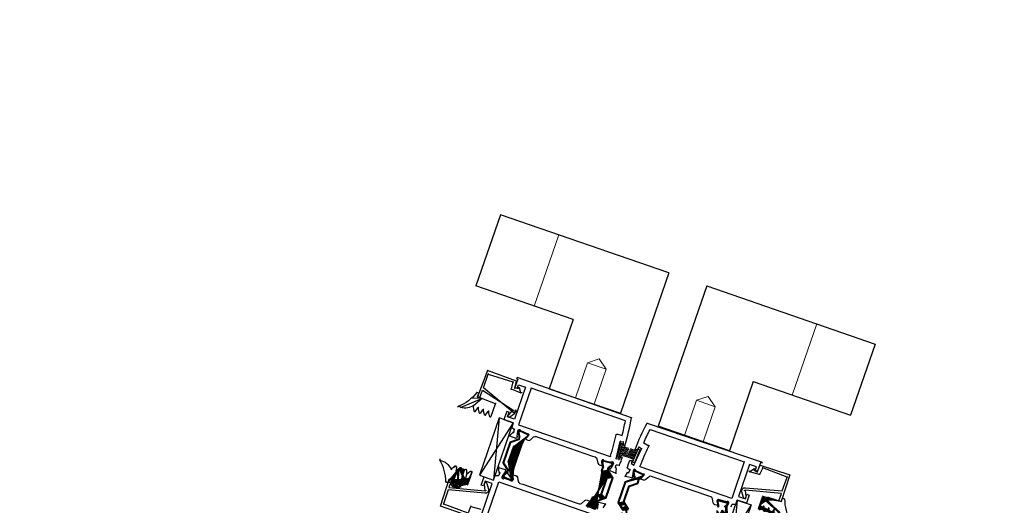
# Model space of a CAD drawing. Header units: inches. Extents: x 0 to 1813292486, y 0 to 3473589894.
# Drawn here: x 600520899.7 to 600521292.8, y 3473206670.1 to 3473206866.8 of the extents above; entities that cross this region are included whole.
import ezdxf

# ---------------------------------------------------------------- set-up
doc = ezdxf.new("R2010")
doc.units = ezdxf.units.IN
doc.header["$LTSCALE"] = 1000
doc.header["$MEASUREMENT"] = 0
doc.linetypes.add('AX-MALL-WALL-P02-QT$0$HIDDEN', pattern=[0.375, 0.25, -0.125])
for name, color, linetype in [('A-Anno-Note', 241, 'Continuous'), ('AX-MALL-P02-200$0$A-Anno-Note', 241, 'Continuous'), ('AX-MALL-WALL-P02$0$A-Anno-Note', 241, 'Continuous'), ('AX-MALL-WALL-P02-QT$0$A-Anno-Note', 241, 'Continuous'), ('AX-MALL-WALL-P02-QT$0$A-Detl-Patt', 8, 'Continuous'), ('AX-MALL-WALL-P02-QT$0$A-Detl-Thin', 131, 'Continuous'), ('AX-MALL-WALL-P02-QT$0$A-Wind', 4, 'Continuous'), ('AX-MALL-WALL-P02-QT$0$STSF', 2, 'Continuous'), ('AX-MALL-WALL-P02-QT$0$XX', 6, 'AX-MALL-WALL-P02-QT$0$HIDDEN')]:
    doc.layers.add(name, color=color, linetype=linetype)
for name, color, linetype, lineweight in [('AX-MALL-WALL-P02-QT$0$01粗实线', 3, 'Continuous', 30), ('AX-MALL-WALL-P02-QT$0$02细实线', 7, 'Continuous', 13), ('AX-MALL-WALL-P02-QT$0$AM_SUPPR', 6, 'Continuous', 30)]:
    doc.layers.add(name, color=color, linetype=linetype, lineweight=lineweight)

# ---------------------------------------------------------------- blocks, each defined once
blk = doc.blocks.new('AX-MALL-WALL-P02-QT$0$tj')
at = {"layer": 'AX-MALL-WALL-P02-QT$0$A-Detl-Patt'}
h = blk.add_hatch(dxfattribs=at)
h.set_pattern_fill('STEEL', color=256, scale=100.0000000000001, angle=50.43183869082386)
h.set_pattern_definition([(75.00000000004839, (-14278.19445574284, 156289.8254051208), (-153.3407249234246, 41.08752340989569), []), (75.00000000004839, (-14317.88195610046, 156358.5661673546), (-153.3407249234246, 41.08752340989569), [])])
edge = h.paths.add_edge_path()
edge.add_line((88101.273016572, 47666.64152574539), (87883.93542659283, 47459.84604215622))
edge.add_line((87883.93542659283, 47459.84604215622), (91571.54751467705, 43584.64122533798))
edge.add_arc((262949.389629302, 558937.705083496), 543101.4133620498, 251.6057364187558, 260.0288666978238)
edge.add_arc((172180.8466627672, -2862.146247219684), 27099.9982179492, 64.7128659603706, 96.9316049602786, ccw=False)
edge.add_arc((262948.9730309481, 558936.3205539446), 543099.9677998082, 261.6155114784545, 271.7251478115656)
edge.add_line((279298.9759148359, 16082.51663446426), (279298.9759315252, 16382.65274763107))
edge.add_arc((262948.9742454757, 558936.3204835369), 542799.9676941936, 261.62020364125146, 271.7261014454634, ccw=False)
edge.add_arc((172180.8456921196, -2862.14609140989), 27400.00151046549, 64.80631838577902, 96.83815911678944)
edge.add_arc((262949.394896181, 558937.7037490648), 542801.4137571028, 251.6136389015772, 260.02417327084333, ccw=False)
edge.add_line((91737.26096642017, 43845.69257831573), (88101.273016572, 47666.64152574539))
blk = doc.blocks.new('AX-MALL-WALL-P02-QT$0$A$C2EA612DB')
at = {"layer": 'AX-MALL-WALL-P02-QT$0$01粗实线'}
for p, q in [((-3.151595592498779e-06, 75.00000158324838), (-3.151595592498779e-06, 37.00000158324838)), ((89.99999684840441, 75.00000158324838), (-3.151595592498779e-06, 75.00000158324838)), ((89.99999684840441, 75.00000158324838), (89.99999684840441, 1.583248376846313e-06)), ((51.99999684467912, 37.00000158324838), (-3.151595592498779e-06, 37.00000158324838)), ((51.99999684467912, 37.00000158324838), (51.99999684467912, 1.583248376846313e-06)), ((51.99999684467912, 1.583248376846313e-06), (89.99999684840441, 1.583248376846313e-06)), ((65.99999684467912, 1.583248376846313e-06), (75.99999684467912, 1.583248376846313e-06))]:
    blk.add_line(p, q, dxfattribs=at)
at = {"layer": 'AX-MALL-WALL-P02-QT$0$02细实线', "color": 2, "linetype": 'AX-MALL-WALL-P02-QT$0$HIDDEN'}
for p, q in [((31.24999684840441, 75.00000158324838), (31.24999684840441, 37.00000158324838)), ((65.99999684467912, 18.72821836359799), (70.99999684467912, 22.42916397377849)), ((75.99999684467912, 18.72821836359799), (70.99999684467912, 22.42916397377849)), ((65.99999684467912, 18.72821836359799), (65.99999684467912, 1.583248376846313e-06)), ((65.99999684467912, 18.72821836359799), (75.99999684467912, 18.72821836359799)), ((75.99999684467912, 18.72821836359799), (75.99999684467912, 1.583248376846313e-06))]:
    blk.add_line(p, q, dxfattribs=at)
blk = doc.blocks.new('AX-MALL-WALL-P02-QT$0$A$C195A1D1F')
at = {"layer": 'AX-MALL-WALL-P02-QT$0$XX'}
for p, q in [((0.7887331005185843, 1.745257748290896), (3.712747745215893, 1.745257745496929)), ((0.7887331023812294, 1.245257745496929), (3.712747743353248, 1.245257746428251)), ((0.7887331005185843, 0.7452577473595738), (3.712747743353248, 0.7452577464282513)), ((0.7887331005185843, 0.2452577464282513), (3.712747745215893, 0.2452577464282513)), ((0.7887331023812294, -0.2547422535717487), (3.712747745215893, -0.2547422517091036)), ((0.7887331005185843, -0.7547422517091036), (3.712747745215893, -0.7547422545030713)), ((0.7887331005185843, -1.254742253571749), (3.712747745215893, -1.254742252640426)), ((0.7887331005185843, -1.754742251709104), (3.712747745215893, -1.754742252640426))]:
    blk.add_line(p, q, dxfattribs=at)
blk.add_lwpolyline([(0, 2.854787708260119), (0.7887331005185843, 2.854787709191442), (0.7887331005185843, -2.854787709191442), (0, -2.854787709191442)], close=True, dxfattribs=at)
blk = doc.blocks.new('AX-MALL-WALL-P02-QT$0$A$C0FEF3F33')
at = {"linetype": 'Continuous'}
h = blk.add_hatch(dxfattribs=at)
h.set_pattern_fill('ANSI37', color=1)
h.set_pattern_definition([(45, (6160.829859441146, -12458.0719500985), (-1.122532015133644, 1.122532015133644), []), (135, (6160.829859441146, -12458.0719500985), (-1.122532015133644, -1.122532015133644), [])])
edge = h.paths.add_edge_path()
edge.add_arc((0.9139503181124102, 1.200005680356738), 0.3000000007109677, 21.070992619190974, 89.99999850863531, ccw=False)
edge.add_arc((15.33960933230316, 5.371155182767622), 14.71773385537433, 196.0264673045054, 230.785659161542)
edge.add_arc((5.89999988097447, -6.299994453555462), 0.3000000008783908, -96.66932968483718, 63.31704610636558, ccw=False)
edge.add_arc((6.910409857597699, 2.341132304858248), 8.999999999489495, 225.5694595352202, 263.3306703359658, ccw=False)
edge.add_arc((0.3999999349174254, -4.299994303958391), 0.3000000002775039, 45.56945937970583, 164.0347122739734)
edge.add_line((0.1115713808685541, -4.217477824538946), (-0.3154286947101355, -5.710016245022416))
edge.add_arc((-0.7000000997008868, -5.599994273990657), 0.3999999995578421, 195.9652844791423, 344.0347124682678, ccw=False)
edge.add_line((-1.08457151055336, -5.710016224533319), (-1.511571506038308, -4.217477779835463))
edge.add_arc((-1.800000064343883, -4.299994243042388), 0.2999999999106873, 15.96528452548326, 164.0347125144297)
edge.add_line((-2.088428618386388, -4.217477764934301), (-2.515428693965077, -5.710016185417771))
edge.add_arc((-2.900000099620709, -5.599994213188248), 0.4000000005265283, 195.9652843403883, 344.03471232951375, ccw=False)
edge.add_line((-3.284571511670947, -5.71001616306603), (-3.71157150529325, -4.217477720230818))
edge.add_arc((-4.000000063598825, -4.299994183437743), 0.299999999910687, 15.96528452548327, 164.0347125144297)
edge.add_line((-4.28842861764133, -4.217477705329657), (-4.715428695082664, -5.710016123950481))
edge.add_arc((-5.100000100073416, -5.599994152918723), 0.3999999995578421, 195.9652844791423, 344.0347124682678, ccw=False)
edge.add_line((-5.484571510925889, -5.710016103461385), (-5.911571506410837, -4.217477660626173))
edge.add_arc((-6.200000064982854, -4.299994122901776), 0.2999999999106872, 15.96528434047782, 164.0347123294242)
edge.add_line((-6.488428618758917, -4.217477643862367), (-6.915428694337606, -5.710016064345837))
edge.add_arc((-7.300000099758267, -5.599994092920181), 0.4000000000795124, 179.9999984363481, 344.03471243096044, ccw=False)
edge.add_line((-7.70000009983778, -5.599994082003832), (-7.700000008568168, -0.2999997902661562))
edge.add_arc((-7.400000008754432, -0.2999997986480594), 0.2999999998137356, 89.99999839917439, 179.9999983991744, ccw=False)
edge.add_line((-7.400000000372529, 2.011656761169434e-07), (0, 0))
edge.add_line((0, 0), (4.097819328308105e-08, 1.500005705282092))
edge.add_line((4.097819328308105e-08, 1.500005705282092), (0.9139503259211779, 1.500005681067705))
at = {"color": 1, "linetype": 'Continuous'}
blk.add_lwpolyline([(0.9139503259211779, 1.500005681067705, -0.3101686492580818), (1.193891020491719, 1.30786301009357, 0.1528392794727408), (6.034715838730335, -6.031942944973707, -0.8389983335969544), (5.865158157423139, -6.597964342683554, -0.1662717036753362), (0.6100131589919329, -4.085764413699508, 0.5684557283123705), (0.1115713808685541, -4.217477824538946), (-0.3154286947101355, -5.710016245022416, -0.754029116043224), (-1.08457151055336, -5.710016224533319), (-1.511571506038308, -4.217477779835463, 0.7540291160419995), (-2.088428618386388, -4.217477764934301), (-2.515428693965077, -5.710016185417771, -0.754029116043224), (-3.284571511670947, -5.71001616306603), (-3.71157150529325, -4.217477720230818, 0.7540291160419994), (-4.28842861764133, -4.217477705329657), (-4.715428695082664, -5.710016123950481, -0.754029116043224), (-5.484571510925889, -5.710016103461385), (-5.911571506410837, -4.217477660626173, 0.7540291160419995), (-6.488428618758917, -4.217477643862367), (-6.915428694337606, -5.710016064345837, -0.8695526997197187), (-7.70000009983778, -5.599994082003832), (-7.700000008568168, -0.2999997902661562, -0.414213562373095), (-7.400000000372529, 2.011656761169434e-07), (0, 0), (4.097819328308105e-08, 1.500005705282092)], format="xyb", close=True, dxfattribs=at)
blk = doc.blocks.new('AX-MALL-WALL-P02-QT$0$A$C47735951')
at = {"linetype": 'Continuous'}
h = blk.add_hatch(dxfattribs=at)
h.set_pattern_fill('ANSI37', color=1)
h.set_pattern_definition([(45, (-14348253.07751926, -8942151.180622112), (-1.122532015133644, 1.122532015133644), []), (135, (-14348253.07751926, -8942151.180622112), (-1.122532015133644, -1.122532015133644), [])])
edge = h.paths.add_edge_path()
edge.add_arc((0.3999999358487117, 4.299994303403792), 0.2999999992295235, 195.9652876731173, 314.43054056743165, ccw=False)
edge.add_line((0.1115713827311993, 4.217477824538946), (-0.3154286947101355, 5.710016245022416))
edge.add_arc((-0.7000000997008868, 5.599994273990657), 0.3999999995578421, 15.96528753173217, 164.0347155208577)
edge.add_line((-1.08457151055336, 5.710016224533319), (-1.511571506038308, 4.217477779835463))
edge.add_arc((-1.800000065275206, 4.299994243308829), 0.3000000008793732, 195.9652874855702, 344.03471547451693, ccw=False)
edge.add_line((-2.088428620249033, 4.217477764934301), (-2.515428693965077, 5.710016185417771))
edge.add_arc((-2.900000098955829, 5.599994214386013), 0.3999999995578421, 15.96528753173217, 164.0347155208577)
edge.add_line((-3.284571509808302, 5.710016164928675), (-3.71157150529325, 4.217477720230818))
edge.add_arc((-4.000000064530147, 4.299994183704184), 0.300000000879373, 195.9652874855702, 344.03471547451693, ccw=False)
edge.add_line((-4.288428619503975, 4.217477705329657), (-4.715428693220019, 5.710016123950481))
edge.add_arc((-5.100000100073416, 5.599994152385839), 0.4000000014952146, 15.96528753173219, 164.0347155208576)
edge.add_line((-5.484571512788534, 5.710016103461385), (-5.911571508273482, 4.217477660626173))
edge.add_arc((-6.200000065647735, 4.299994123566656), 0.2999999989420007, 195.9652874855703, 344.03471547451676, ccw=False)
edge.add_line((-6.488428618758917, 4.217477645725012), (-6.915428696200252, 5.710016064345837))
edge.add_arc((-7.30000010068959, 5.599994093050783), 0.3999999991481898, 15.96528758774677, 180.0000015823591)
edge.add_line((-7.70000009983778, 5.599994082003832), (-7.700000010430813, 0.2999997902661562))
edge.add_arc((-7.400000009685641, 0.2999997977168505), 0.3000000007451719, 180.0000014229778, 270.0000014229344)
edge.add_line((-7.400000002235174, -2.030283212661743e-07), (-4.900000000372529, -1.359730958938599e-07))
edge.add_arc((-4.89999999478448, -0.2000001352279241), 0.1999999992548283, 1.6007929843908641e-06, 90.00000160085818, ccw=False)
edge.add_line((-4.699999995529652, -0.2000001296401024), (-4.69999997317791, -1.100000128149986))
edge.add_arc((-4.899999972432511, -1.100000135600908), 0.199999999254601, -89.9999978656636, 2.1345318259591295e-06, ccw=False)
edge.add_line((-4.899999964982271, -1.300000134855509), (-5.249999964609742, -1.300000144168735))
edge.add_arc((-5.249999959187252, -1.500000144404643), 0.2000000002359087, 90.00000155342897, 226.2162062409011)
edge.add_line((-5.388387758284807, -1.644391339272261), (-4.599999934434891, -2.400000127032399))
edge.add_line((-4.599999934434891, -2.400000127032399), (-2.199999935925007, -2.400000059977174))
edge.add_line((-2.199999935925007, -2.400000059977174), (-1.411612153053284, -1.644391229376197))
edge.add_arc((-1.549999960524132, -1.500000043281762), 0.1999999996958656, 313.7837972299787, 450.0000019174931)
edge.add_line((-1.549999967217445, -1.300000043585896), (-1.899999966844916, -1.300000051036477))
edge.add_arc((-1.899999972433193, -1.100000051781876), 0.199999999254601, 180.0000016007279, 270.00000160092327, ccw=False)
edge.add_line((-2.099999971687794, -1.100000057369471), (-2.099999994039536, -0.2000000588595867))
edge.add_arc((-1.899999994784707, -0.2000000514088924), 0.1999999992548284, 90.00000213440148, 180.0000021344667, ccw=False)
edge.add_line((-1.900000002235174, -5.21540641784668e-08), (0, 0))
edge.add_line((0, 0), (4.097819328308105e-08, -1.500005707144737))
edge.add_line((4.097819328308105e-08, -1.500005707144737), (0.9139503240585327, -1.50000568293035))
edge.add_arc((0.9139503153184426, -1.200005683576266), 0.2999999993540846, 270.0000016692343, 338.9290075586784)
edge.add_arc((15.3396093388865, -5.371155188002857), 14.71773386621341, 129.2143408464634, 163.973532693955, ccw=False)
edge.add_arc((5.899999879276145, 6.299994454486781), 0.2999999999724585, 296.6829539454667, 456.6693297366652)
edge.add_arc((6.910409855735059, -2.341132304858259), 8.999999999489505, 96.66932966403428, 134.4305404647797)
edge = h.paths.add_edge_path(flags=16)
edge.add_arc((-3.399999972432852, -1.099999387748539), 0.5000000000000002, -179.9999983991744, 1.6008256125132903e-06, ccw=False)
edge.add_line((-3.899999972432852, -1.099999401718378), (-3.899999998509884, -0.1000001076608896))
edge.add_line((-3.899999998509884, -0.1000001076608896), (-2.899999998509884, -0.1000000797212124))
edge.add_line((-2.899999998509884, -0.1000000797212124), (-2.899999972432852, -1.099999373778701))
at = {"color": 1}
blk.add_lwpolyline([(0.6100131589919329, 4.085764413699508, -0.5684557283126397), (0.1115713827311993, 4.217477824538946), (-0.3154286947101355, 5.710016245022416, 0.7540291160432241), (-1.08457151055336, 5.710016224533319), (-1.511571506038308, 4.217477779835463, -0.7540291160419997), (-2.088428620249033, 4.217477764934301), (-2.515428693965077, 5.710016185417771, 0.7540291160432241), (-3.284571509808302, 5.710016164928675), (-3.71157150529325, 4.217477720230818, -0.7540291160419997), (-4.288428619503975, 4.217477705329657), (-4.715428693220019, 5.710016123950481, 0.7540291160432241), (-5.484571512788534, 5.710016103461385), (-5.911571508273482, 4.217477660626173, -0.7540291160419994), (-6.488428618758917, 4.217477645725012), (-6.915428696200252, 5.710016064345837, 0.8695526997197187), (-7.70000009983778, 5.599994082003832), (-7.700000010430813, 0.2999997902661562, 0.414213562372873), (-7.400000002235174, -2.030283212661743e-07), (-4.900000000372529, -1.359730958938599e-07, -0.4142135623734281), (-4.699999995529652, -0.2000001296401024), (-4.69999997317791, -1.100000128149986, -0.414213562374094), (-4.899999964982271, -1.300000134855509), (-5.249999964609742, -1.300000144168735, 0.6758819597730216), (-5.388387758284807, -1.644391339272261), (-4.599999934434891, -2.400000127032399), (-2.199999935925007, -2.400000059977174), (-1.411612153053284, -1.644391229376197, 0.6758819597732897), (-1.549999967217445, -1.300000043585896), (-1.899999966844916, -1.300000051036477, -0.4142135623740941), (-2.099999971687794, -1.100000057369471), (-2.099999994039536, -0.2000000588595867, -0.4142135623734282), (-1.900000002235174, -5.21540641784668e-08), (0, 0), (4.097819328308105e-08, -1.500005707144737), (0.9139503240585327, -1.50000568293035, 0.310168649258082), (1.193891016766429, -1.307863011956215, -0.1528392794301195), (6.03471583686769, 6.031942946836352, 0.8389983335969222), (5.865158155560493, 6.597964342683554, 0.1662717036753359), (0.6100131571292877, 4.085764413699508)], format="xyb", dxfattribs=at)
blk.add_lwpolyline([(-2.899999972432852, -1.099999373778701, -1), (-3.899999972432852, -1.099999401718378), (-3.899999998509884, -0.1000001076608896), (-2.899999998509884, -0.1000000797212124)], format="xyb", close=True, dxfattribs=at)
blk = doc.blocks.new('AX-MALL-WALL-P02-QT$0$A$C35FC129B')
h = blk.add_hatch()
h.set_pattern_fill('NET', color=6, scale=0.5, angle=404.9999999999999)
h.set_pattern_definition([(135, (14354323.33840448, -8936049.772376198), (1.122532015133644, 1.122532015133644), []), (45.00000000000009, (14354323.33840448, -8936049.772376198), (1.122532015133644, -1.122532015133644), [])])
edge = h.paths.add_edge_path()
edge.add_arc((-41.09699159269136, -7.700000000771949), 0.2000000010923384, 168.7991149381004, 251.20088472625008, ccw=False)
edge.add_line((-41.29318202473223, -7.66115009970963), (-41.31301699765027, -7.626794919370695))
edge.add_arc((-40.44699159478818, -7.126794918332913), 0.9999999997201099, 180.0000000595126, 210.0000000779178, ccw=False)
edge.add_line((-41.44699159450829, -7.126794919371605), (-41.44699159450829, -5.65461116284132))
edge.add_line((-41.44699159450829, -5.65461116284132), (-44.3452768791467, -3.377816243097186))
edge.add_line((-44.3452768791467, -3.377816243097186), (-44.3452768791467, 3.377816244959831))
edge.add_line((-44.3452768791467, 3.377816244959831), (-41.44699159264565, 5.654611164702146))
edge.add_line((-41.44699159264565, 5.654611164702146), (-41.44699159264565, 7.126794919370695))
edge.add_arc((-40.44699159211899, 7.126794921342086), 1.000000000526654, 150.0000001479079, 180.0000001129523, ccw=False)
edge.add_line((-41.31301699765027, 7.626794919369786), (-41.29318202473223, 7.661150101572275))
edge.add_arc((-41.09699159294862, 7.70000000123761), 0.2000000005686177, 108.7991152469711, 191.2008846836323, ccw=False)
edge.add_line((-41.16144180856645, 7.889330849052385), (-40.34699159301817, 9.300000000745058))
edge.add_line((-40.34699159301817, 9.300000000745058), (-40.34699159301817, 9.600000001490116))
edge.add_arc((-40.74699159245938, 9.600000000558794), 0.3999999994412065, 1.334021324131722e-07, 90.00000013340214)
edge.add_line((-40.7469915933907, 10), (-44.14699159376323, 10.00000000186265))
edge.add_arc((-44.14699159283191, 9.600000002421439), 0.3999999994412065, 90.00000013340214, 180.0000001334021)
edge.add_line((-44.54699159227312, 9.600000001490116), (-44.54699159227312, 9.300000000745058))
edge.add_line((-44.54699159227312, 9.300000000745058), (-43.67607671767473, 7.791531188412591))
edge.add_line((-43.67607671767473, 7.791531188412591), (-43.63732793182135, 7.791330045089126))
edge.add_arc((-43.6383661142626, 7.591332739058706), 0.2000000006055164, -30.297418900509626, 89.70258130396343, ccw=False)
edge.add_line((-43.46568245813251, 7.490434993059353), (-43.49653070233762, 7.437639089301229))
edge.add_arc((-44.44699159103858, 7.126794922819603), 0.9999999983929371, -9.088608976526302e-08, 18.11011126818869, ccw=False)
edge.add_line((-43.44699159264565, 7.126794921233341), (-43.44699159264565, 6.62679492123425))
edge.add_line((-43.44699159264565, 6.62679492123425), (-46.3452768791467, 4.350000001491026))
edge.add_line((-46.3452768791467, 4.350000001491026), (-46.3452768791467, -4.34999999962929))
edge.add_line((-46.3452768791467, -4.34999999962929), (-43.44699159450829, -6.626794919372514))
edge.add_line((-43.44699159450829, -6.626794919372514), (-43.44699159450829, -7.126794919371605))
edge.add_arc((-44.44699159471488, -7.126794920667916), 1.00000000020659, -18.110111251627814, 7.427320269925985e-08, ccw=False)
edge.add_line((-43.49653070420027, -7.437639087438583), (-43.46568245813251, -7.490434993059353))
edge.add_arc((-43.63836611452381, -7.591332737665222), 0.2000000001280492, -89.70258176203703, 30.29741851807819, ccw=False)
edge.add_line((-43.63732793368399, -7.79133004322648), (-43.67607671953738, -7.791531186550856))
edge.add_line((-43.67607671953738, -7.791531186550856), (-44.54699159413576, -9.300000000745058))
edge.add_line((-44.54699159413576, -9.300000000745058), (-44.54699159413576, -9.599999999627471))
edge.add_arc((-44.14699159376278, -9.599999999627926), 0.4000000003729838, 179.9999999999349, 269.9999999999349)
edge.add_line((-44.14699159376323, -10.00000000000091), (-40.7469915933907, -10.00000000000091))
edge.add_arc((-40.74699159432248, -9.600000000559248), 0.3999999994416612, 270.0000001334673, 360.0000001334673)
edge.add_line((-40.34699159488082, -9.599999999627471), (-40.34699159488082, -9.300000000745058))
edge.add_line((-40.34699159488082, -9.300000000745058), (-41.16144180856645, -7.889330847190649))
h = blk.add_hatch()
h.set_pattern_fill('NET', color=6, scale=0.5, angle=404.9999999999999)
h.set_pattern_definition([(45.00000000000001, (-14354372.33301864, -8936049.772376198), (-1.122532015133644, 1.122532015133644), []), (134.9999999999999, (-14354372.33301864, -8936049.772376198), (-1.122532015133644, -1.122532015133644), [])])
edge = h.paths.add_edge_path()
edge.add_arc((-7.897622561409055, -7.700000000772858), 0.2000000010923375, 288.7991152737492, 371.2008850618997)
edge.add_line((-7.701432129368186, -7.66115009971054), (-7.681597156450152, -7.626794919371605))
edge.add_arc((-8.547622559312236, -7.126794918333823), 0.9999999997201083, 329.9999999220822, 359.9999999404873)
edge.add_line((-7.547622559592128, -7.126794919372514), (-7.547622559592128, -5.65461116284223))
edge.add_line((-7.547622559592128, -5.65461116284223), (-4.649337274953723, -3.377816243098096))
edge.add_line((-4.649337274953723, -3.377816243098096), (-4.649337274953723, 3.377816244958922))
edge.add_line((-4.649337274953723, 3.377816244958922), (-7.547622561454773, 5.654611164701237))
edge.add_line((-7.547622561454773, 5.654611164701237), (-7.547622561454773, 7.126794919369786))
edge.add_arc((-8.547622561981429, 7.126794921341176), 1.000000000526656, 359.9999998870476, 389.999999852092)
edge.add_line((-7.681597156450152, 7.626794919368876), (-7.701432129368186, 7.661150101571366))
edge.add_arc((-7.897622561151796, 7.700000001236701), 0.2000000005686151, 348.7991153163675, 431.2008847530296)
edge.add_line((-7.833172345533967, 7.889330849051476), (-8.647622561082244, 9.300000000744149))
edge.add_line((-8.647622561082244, 9.300000000744149), (-8.647622561082244, 9.600000001489207))
edge.add_arc((-8.247622561641037, 9.600000000557884), 0.3999999994412065, 89.99999986659788, 179.9999998665979, ccw=False)
edge.add_line((-8.247622560709715, 9.99999999999909), (-4.847622560337186, 10.00000000186174))
edge.add_arc((-4.847622561268508, 9.60000000242053), 0.3999999994412065, -1.3340212490220438e-07, 89.99999986659788, ccw=False)
edge.add_line((-4.447622561827302, 9.600000001489207), (-4.447622561827302, 9.300000000744149))
edge.add_line((-4.447622561827302, 9.300000000744149), (-5.318537436425686, 7.791531188413501))
edge.add_line((-5.318537436425686, 7.791531188413501), (-5.357286222279072, 7.791330045088216))
edge.add_arc((-5.356248039837819, 7.591332739057797), 0.2000000006055164, 90.29741869603758, 210.2974189005091)
edge.add_line((-5.528931695967913, 7.490434993058443), (-5.498083451762795, 7.437639089300319))
edge.add_arc((-4.547622563061835, 7.126794922818694), 0.999999998392938, 161.8898887318114, 180.0000000908861)
edge.add_line((-5.547622561454773, 7.126794921232431), (-5.547622561454773, 6.626794921233341))
edge.add_line((-5.547622561454773, 6.626794921233341), (-2.649337274953723, 4.350000001490116))
edge.add_line((-2.649337274953723, 4.350000001490116), (-2.649337274953723, -4.34999999962838))
edge.add_line((-2.649337274953723, -4.34999999962838), (-5.547622559592128, -6.626794919373424))
edge.add_line((-5.547622559592128, -6.626794919373424), (-5.547622559592128, -7.126794919372514))
edge.add_arc((-4.547622559385535, -7.126794920668826), 1.000000000206593, 179.9999999257268, 198.1101112516278)
edge.add_line((-5.49808344990015, -7.437639087439493), (-5.528931695967913, -7.490434993060262))
edge.add_arc((-5.356248039577139, -7.591332737665222), 0.2000000001271363, 149.7025814820707, 269.7025817621863)
edge.add_line((-5.357286220416427, -7.791330043225571), (-5.318537434563041, -7.791531186551765))
edge.add_line((-5.318537434563041, -7.791531186551765), (-4.447622559964657, -9.300000000745968))
edge.add_line((-4.447622559964657, -9.300000000745968), (-4.447622559964657, -9.59999999962838))
edge.add_arc((-4.847622560337641, -9.599999999628835), 0.4000000003729838, -89.99999999993491, 6.508571459562518e-11, ccw=False)
edge.add_line((-4.847622560337186, -10.00000000000182), (-8.247622560709715, -10.00000000000182))
edge.add_arc((-8.247622559777938, -9.600000000560158), 0.3999999994416612, 179.9999998665327, 269.99999986653273, ccw=False)
edge.add_line((-8.647622559219599, -9.59999999962838), (-8.647622559219599, -9.300000000745968))
edge.add_line((-8.647622559219599, -9.300000000745968), (-7.833172345533967, -7.88933084718974))
h = blk.add_hatch()
h.set_pattern_fill('NET', color=6, scale=0.5, angle=404.9999999999999)
h.set_pattern_definition([(135, (14354372.51978533, -8936049.772376198), (1.122532015133644, 1.122532015133644), []), (45.00000000000009, (14354372.51978533, -8936049.772376198), (1.122532015133644, -1.122532015133644), [])])
edge = h.paths.add_edge_path()
edge.add_arc((8.084389252913926, -7.700000000771949), 0.200000001091142, 168.7991149382981, 251.20088472644852, ccw=False)
edge.add_line((7.888198820874095, -7.66115009971054), (7.868363847956061, -7.626794919371605))
edge.add_arc((8.734389250818145, -7.126794918333823), 0.9999999997201083, 180.0000000595126, 210.0000000779179, ccw=False)
edge.add_line((7.734389251098037, -7.126794919372514), (7.734389251098037, -5.65461116284223))
edge.add_line((7.734389251098037, -5.65461116284223), (4.836103966459632, -3.377816243098096))
edge.add_line((4.836103966459632, -3.377816243098096), (4.836103966459632, 3.377816244958922))
edge.add_line((4.836103966459632, 3.377816244958922), (7.734389252960682, 5.654611164701237))
edge.add_line((7.734389252960682, 5.654611164701237), (7.734389252960682, 7.126794919369786))
edge.add_arc((8.734389253487338, 7.126794921341176), 1.000000000526656, 150.0000001479079, 180.0000001129523, ccw=False)
edge.add_line((7.868363847956061, 7.626794919368876), (7.888198820874095, 7.661150101571366))
edge.add_arc((8.084389252657704, 7.700000001236701), 0.2000000005686143, 108.79911524697019, 191.2008846836325, ccw=False)
edge.add_line((8.019939037039876, 7.889330849051476), (8.834389252588153, 9.300000000744149))
edge.add_line((8.834389252588153, 9.300000000744149), (8.834389252588153, 9.600000001489207))
edge.add_arc((8.434389253146946, 9.600000000557884), 0.3999999994412065, 1.334021324131722e-07, 90.00000013340214)
edge.add_line((8.434389252215624, 9.99999999999909), (5.034389251843095, 10.00000000186174))
edge.add_arc((5.034389252774417, 9.60000000242053), 0.3999999994412065, 90.00000013340214, 180.0000001334021)
edge.add_line((4.634389253333211, 9.600000001489207), (4.634389253333211, 9.300000000744149))
edge.add_line((4.634389253333211, 9.300000000744149), (5.505304127931595, 7.791531188413501))
edge.add_line((5.505304127931595, 7.791531188413501), (5.544052913784981, 7.791330045088216))
edge.add_arc((5.543014731343728, 7.591332739057797), 0.2000000006055164, -30.297418900509115, 89.7025813039624, ccw=False)
edge.add_line((5.715698387473822, 7.490434993058443), (5.684850143268704, 7.437639089300319))
edge.add_arc((4.734389254567744, 7.126794922818694), 0.999999998392938, -9.088608976526302e-08, 18.11011126818869, ccw=False)
edge.add_line((5.734389252960682, 7.126794921232431), (5.734389252960682, 6.626794921233341))
edge.add_line((5.734389252960682, 6.626794921233341), (2.836103966459632, 4.350000001490116))
edge.add_line((2.836103966459632, 4.350000001490116), (2.836103966459632, -4.34999999962838))
edge.add_line((2.836103966459632, -4.34999999962838), (5.734389251098037, -6.626794919373424))
edge.add_line((5.734389251098037, -6.626794919373424), (5.734389251098037, -7.126794919372514))
edge.add_arc((4.734389250891444, -7.126794920668826), 1.000000000206593, -18.110111251627814, 7.427320269925985e-08, ccw=False)
edge.add_line((5.684850141406059, -7.437639087439493), (5.715698387473822, -7.490434993058443))
edge.add_arc((5.543014731082522, -7.591332737664312), 0.2000000001280492, -89.70258176203703, 30.29741851807819, ccw=False)
edge.add_line((5.544052911922336, -7.791330043225571), (5.50530412606895, -7.791531186551765))
edge.add_line((5.50530412606895, -7.791531186551765), (4.634389251470566, -9.300000000745968))
edge.add_line((4.634389251470566, -9.300000000745968), (4.634389251470566, -9.59999999962838))
edge.add_arc((5.03438925184355, -9.599999999628835), 0.4000000003729838, 179.9999999999349, 269.9999999999349)
edge.add_line((5.034389251843095, -10.00000000000182), (8.434389252215624, -10.00000000000182))
edge.add_arc((8.434389251283847, -9.600000000560158), 0.3999999994416612, 270.0000001334673, 360.0000001334673)
edge.add_line((8.834389250725508, -9.59999999962838), (8.834389250725508, -9.300000000745968))
edge.add_line((8.834389250725508, -9.300000000745968), (8.019939037039876, -7.88933084718974))
h = blk.add_hatch()
h.set_pattern_fill('NET', color=6, scale=0.5, angle=404.9999999999999)
h.set_pattern_definition([(45.00000000000001, (-14354323.15163779, -8936049.772376198), (-1.122532015133644, 1.122532015133644), []), (134.9999999999999, (-14354323.15163779, -8936049.772376198), (-1.122532015133644, -1.122532015133644), [])])
edge = h.paths.add_edge_path()
edge.add_arc((41.28375828419831, -7.700000000771949), 0.2000000010911408, 288.7991152735506, 371.2008850617021)
edge.add_line((41.47994871623814, -7.66115009971054), (41.49978368915617, -7.626794919371605))
edge.add_arc((40.63375828629409, -7.126794918333823), 0.9999999997201099, 329.9999999220822, 359.9999999404873)
edge.add_line((41.6337582860142, -7.126794919372514), (41.6337582860142, -5.65461116284223))
edge.add_line((41.6337582860142, -5.65461116284223), (44.5320435706526, -3.377816243098096))
edge.add_line((44.5320435706526, -3.377816243098096), (44.5320435706526, 3.377816244958922))
edge.add_line((44.5320435706526, 3.377816244958922), (41.63375828415155, 5.654611164703056))
edge.add_line((41.63375828415155, 5.654611164703056), (41.63375828415155, 7.126794919369786))
edge.add_arc((40.6337582836215, 7.126794921342086), 1.000000000530051, 359.9999998869956, 389.9999998520399)
edge.add_line((41.49978368915617, 7.626794919370695), (41.47994871623814, 7.661150101571366))
edge.add_arc((41.28375828445453, 7.700000001236701), 0.2000000005686177, 348.7991153163677, 431.2008847530288)
edge.add_line((41.34820850007236, 7.889330849051476), (40.53375828452408, 9.300000000744149))
edge.add_line((40.53375828452408, 9.300000000744149), (40.53375828452408, 9.600000001489207))
edge.add_arc((40.93375828396529, 9.600000000557884), 0.3999999994412065, 89.99999986659788, 179.9999998665979, ccw=False)
edge.add_line((40.93375828489661, 9.99999999999909), (44.33375828526914, 10.00000000186174))
edge.add_arc((44.33375828433782, 9.60000000242053), 0.3999999994412065, -1.3340212490220438e-07, 89.99999986659788, ccw=False)
edge.add_line((44.73375828377903, 9.600000001489207), (44.73375828377903, 9.300000000744149))
edge.add_line((44.73375828377903, 9.300000000744149), (43.86284340918064, 7.791531188413501))
edge.add_line((43.86284340918064, 7.791531188413501), (43.82409462332726, 7.791330045088216))
edge.add_arc((43.8251328057685, 7.591332739057797), 0.2000000006055164, 90.29741869603656, 210.2974189005096)
edge.add_line((43.65244914963841, 7.490434993058443), (43.68329739384353, 7.437639089300319))
edge.add_arc((44.63375828254449, 7.126794922818694), 0.9999999983929371, 161.8898887318114, 180.0000000908861)
edge.add_line((43.63375828415155, 7.126794921232431), (43.63375828415155, 6.626794921233341))
edge.add_line((43.63375828415155, 6.626794921233341), (46.5320435706526, 4.350000001490116))
edge.add_line((46.5320435706526, 4.350000001490116), (46.5320435706526, -4.34999999962838))
edge.add_line((46.5320435706526, -4.34999999962838), (43.6337582860142, -6.626794919373424))
edge.add_line((43.6337582860142, -6.626794919373424), (43.6337582860142, -7.126794919372514))
edge.add_arc((44.63375828622079, -7.126794920668826), 1.00000000020659, 179.9999999257268, 198.1101112516278)
edge.add_line((43.68329739570618, -7.437639087439493), (43.65244914963841, -7.490434993058443))
edge.add_arc((43.82513280602971, -7.591332737664312), 0.2000000001280492, 149.7025814819218, 269.702581762037)
edge.add_line((43.8240946251899, -7.791330043225571), (43.86284341104329, -7.791531186551765))
edge.add_line((43.86284341104329, -7.791531186551765), (44.73375828564167, -9.300000000744149))
edge.add_line((44.73375828564167, -9.300000000744149), (44.73375828564167, -9.59999999962838))
edge.add_arc((44.3337582852696, -9.599999999627926), 0.4000000003720743, 269.99999999993486, 359.99999999993486, ccw=False)
edge.add_line((44.33375828526914, -10), (40.93375828489661, -10))
edge.add_arc((40.93375828582748, -9.600000000559248), 0.3999999994407517, 179.999999866663, 269.999999866663, ccw=False)
edge.add_line((40.53375828638673, -9.59999999962838), (40.53375828638673, -9.300000000744149))
edge.add_line((40.53375828638673, -9.300000000744149), (41.34820850007236, -7.88933084718974))
at = {"color": 6}
for p, q in [((-47.73990207910538, 12.25102222710848), (-53.76610177569091, -12.25102222524583)), ((-53.76610174588859, 12.25102223455906), (-47.7399021089077, -12.25102223269641)), ((47.92666877061129, 12.25102222710848), (53.95286846719682, -12.25102222524492)), ((53.9528684373945, 12.25102223455906), (47.92666880041361, -12.25102223269641))]:
    blk.add_line(p, q, dxfattribs=at)
for points in [[(-47.73990207910538, 12.25102222710848), (-53.76610174588859, 12.25102223455815), (-53.76610177569091, -12.25102222524583), (-47.7399021089077, -12.25102223269641)], [(47.92666877061129, 12.25102222710757), (53.9528684373945, 12.25102223455724), (53.95286846719682, -12.25102222524492), (47.92666880041361, -12.25102223269732)]]:
    blk.add_lwpolyline(points, close=True, dxfattribs=at)
at = {"layer": 'AX-MALL-WALL-P02-QT$0$AM_SUPPR', "color": 3}
for points in [[(-50.4663187880069, 25.95980977453291, -0.4142135623730948), (-50.76631878875196, 25.6598097756505), (-51.66631878726184, 25.6598097756505, -0.4142135623873022), (-51.9663187880069, 25.95980977453291), (-51.9663187880069, 28.55980977602121, 0.4142135623588879), (-52.26631878875196, 28.85980977490544), (-64.46610174700618, 28.85980977490544, 0.414213562358888), (-64.76610174588859, 28.55980977602121), (-64.76610174588859, 17.45678976364252), (-63.76610174588859, 17.45678976364252), (-63.76610174588859, 20.62644797563553), (-49.53384222090244, 17.09397359006107, -0.5188462933785968), (-49.32529829442501, 16.55676054209289), (-50.61566521041095, 14.61671401560307, 1.000000000020119), (-49.78302164189517, 14.0629047639668), (-48.49265472590923, 16.00295129045844, 0.5188462934003882), (-49.29294940270483, 18.0645253136754), (-63.76610174588859, 21.65678976476011), (-63.76610174588859, 27.55980977602212, -0.414213562358888), (-63.46610174700618, 27.85980977490453), (-53.26631878875196, 27.85980977490453, -0.4142135623588879), (-52.9663187880069, 27.55980977602212), (-52.9663187880069, 24.95980977453291, 0.414213562373095), (-52.66631878726184, 24.6598097756505), (-48.76631878875196, 24.6598097756505, 0.7010329328678728), (-48.5739919077605, 25.19004958681671), (-49.97107837721705, 26.38758418522593, 0.640769558488001), (-50.4663187880069, 26.1598097756505)], [(-1.706616654992104, 10.00000000186174, 0.4251064870731458), (-1.406822504475713, 10.31111156940369, 0.00426688294011098), (-1.539331583306193, 13.2162264175704, 0.3984511708381427), (-1.838892433792353, 13.50000000186174), (-2.261655708774924, 13.50000000186174, 0.4347009104045546), (-2.56093274988234, 13.17918528057544), (-2.501233072951436, 12.32081472128448, -0.4347009104195048), (-2.800510114058852, 12.00000000185992), (-3.702684229239821, 12.00000000185992, -0.3940187710868392), (-4.001961270347238, 12.27918528206555), (-4.481856316328049, 19.17918528057453, -0.4347009103997851), (-4.182579275220633, 19.50000000186174), (-3.280405158177018, 19.50000000186174, -0.394018771091676), (-2.981128117069602, 19.22081472165883), (-2.915637783706188, 18.27918528206555, 0.3940187710926322), (-2.616360742598772, 18.00000000186174), (-2.192083368077874, 18.00000000186174, 0.4390871517080214), (-1.893145455047488, 18.32522149570195, 0.0168854747334906), (-3.246932839974761, 29.75068444572298, 0.3653214527214259), (-3.54262032173574, 30.00000000186174), (-52.23990207910538, 30.00000000186265), (-52.23990207910538, 29.50000000186265), (-51.73990207910538, 29.50000000186265), (-51.73990207910538, 25.95102222636251), (-50.73990207910538, 25.95102222636251), (-50.73990207910538, 27.45102222636342), (-47.73990207910538, 27.45102222636342), (-47.73990207910538, 13.75102222710848), (-50.73990207910538, 13.75102222710848), (-50.73990207910538, 15.75102222710939), (-51.73990207910538, 15.75102222710939), (-51.73990207910538, 12.25102222710848), (-47.73990207910538, 12.25102222710848), (-47.73990207910538, 10.30000000074506, 0.4142135623713193), (-47.43990207836032, 10.00000000186265), (-46.73990207910538, 10.00000000186265, -0.4142135623776459), (-46.23990207910538, 9.500000001862645), (-46.23990207910538, 8.700000001116678, -0.4142135623730951), (-46.43990207836032, 8.500000001860826), (-46.65754970349371, 8.500000001860826, 0.3152987888787424), (-46.84548822790384, 8.368404030798956), (-47.42784060165286, 6.768404029307931, 0.5486187866265065), (-47.22247092984617, 6.500761061906815), (-44.70195429772139, 6.721277693286538, 0.1763269807085842), (-44.57796408981085, 6.779095277190208), (-44.1984807215631, 7.158578645437956, 0.5773502691896383), (-44.28813826851547, 7.493185166269541), (-44.44005746394396, 7.533891791477799, -0.2914734195858412), (-44.60340492427349, 7.71215426362869), (-44.93990207836032, 9.620524456724524), (-44.93990207836032, 10.00000000186265, -0.8646890412965383), (-43.96074465475976, 10.14285714365542, 0.331679266568135), (-43.76908168569207, 10.00000000186265), (-40.53990207798779, 10.00000000186265, -0.4142135623730951), (-40.23990207910538, 9.700000001116678), (-40.23990207910538, 9.39448045566678), (-41.21935830824077, 7.725037729367614, 0.5796797245381416), (-41.09047798626125, 7.500000001861736), (-39.83716911263764, 7.500000001861736, 0.2660794266918899), (-38.97465544193983, 7.993966236708729), (-38.0875306930393, 9.506033765152097, -0.2660794266920998), (-37.22501702420413, 10.00000000186265), (-36.02090703509748, 10.00000000186265), (-13.11457110010087, 10.00000000186174), (-11.91046111099422, 10.00000000186174, -0.2660794266920998), (-11.04794744029641, 9.506033765151187), (-10.16082269139588, 7.99396623670782, 0.2660794266918899), (-9.298309022560716, 7.500000001860826), (-8.045000148937106, 7.500000001860826, 0.5796797245381416), (-7.916119825094938, 7.725037729366704), (-8.895576056092978, 9.394480455665871), (-8.895576056092978, 9.700000001117587, -0.4142135623730951), (-8.59557605534792, 10.00000000186174), (-5.366396449506283, 10.00000000186174, 0.331679266568135), (-5.174733478575945, 10.14285714365451, -0.8646890412965383), (-4.19557605497539, 10.00000000186174), (-4.19557605497539, 9.620524456723615), (-4.532073210924864, 7.7121542636296, -0.2914734195858412), (-4.695420669391751, 7.53389179147689), (-4.847339864820242, 7.493185166268631, 0.5773502691896383), (-4.936997411772609, 7.158578645437046), (-4.557514043524861, 6.779095277189299, 0.1763269807085842), (-4.433523835614324, 6.721277693285629), (-1.913007203489542, 6.500761061905905, 0.5486187866265065), (-1.707637531682849, 6.76840402930884), (-2.289989905431867, 8.368404030798047, 0.3152987888787424), (-2.477928429841995, 8.500000001859917), (-2.69557605497539, 8.500000001859917, -0.4142135623730951), (-2.895576056092978, 8.700000001115768), (-2.895576056092978, 9.500000001861736, -0.4142135623727589), (-2.395576056092978, 10.00000000186174)], [(-6.198171639814973, 12.30501228943376, 0.01338476741697398), (-6.879665801301599, 21.14825294166803, -0.4449171865469915), (-6.382350768893957, 21.70000000297932), (-4.535016499459743, 21.70000000111668, 0.4456400056170551), (-4.435578754171729, 21.81058937683611, 0.008843247626849302), (-5.170062402263284, 27.71409933827636, 0.3733609284741746), (-5.269063455983996, 27.80000000260679), (-45.43990207836032, 27.8000000026077, 0.4142135667375442), (-45.53990207985044, 27.70000000111668), (-45.53990207985044, 12.20000000111577), (-6.298045946285129, 12.20000000111577, 0.4289778056565457)], [(6.384938331320882, 12.30501228943376, -0.01338476741697398), (7.066432492807508, 21.14825294166803, 0.4449171865469915), (6.569117460399866, 21.70000000297932), (4.721783190965652, 21.70000000111668, -0.4456400056170551), (4.622345445677638, 21.81058937683611, -0.008843247626849302), (5.356829093769193, 27.71409933827636, -0.3733609284741746), (5.455830147489905, 27.80000000260679), (45.62666876986623, 27.80000000260679, -0.4142135667375442), (45.72666877135634, 27.70000000111759), (45.72666877135634, 12.20000000111577), (6.484812637791038, 12.20000000111577, -0.4289778056565457)], [(50.65308547951281, 25.95980977453382, 0.4142135623730948), (50.95308548025787, 25.65980977564959), (51.85308547876775, 25.65980977564959, 0.4142135623873022), (52.15308547951281, 25.95980977453382), (52.15308547951281, 28.55980977602212, -0.4142135623588879), (52.45308548025787, 28.85980977490453), (64.65286843851209, 28.85980977490453, -0.414213562358888), (64.9528684373945, 28.55980977602212), (64.9528684373945, 17.45678976364343), (63.9528684373945, 17.45678976364343), (63.9528684373945, 20.62644797563644), (49.72060891240835, 17.09397359006016, 0.5188462933785968), (49.51206498593092, 16.5567605420938), (50.80243190191686, 14.61671401560216, -1.000000000020119), (49.96978833340108, 14.06290476396589), (48.67942141741514, 16.00295129045753, -0.5188462934003882), (49.47971609421074, 18.06452531367631), (63.9528684373945, 21.65678976476102), (63.9528684373945, 27.55980977602303, 0.414213562358888), (63.65286843851209, 27.85980977490544), (53.45308548025787, 27.85980977490544, 0.4142135623588879), (53.15308547951281, 27.55980977602303), (53.15308547951281, 24.959809774532, -0.414213562373095), (52.85308547876775, 24.65980977564959), (48.95308548025787, 24.65980977564959, -0.7010329328678728), (48.76075859926641, 25.19004958681762), (50.15784506872296, 26.38758418522684, -0.640769558488001), (50.65308547951281, 26.15980977565141)], [(-6.198171641677618, -12.30501228943558, -0.01338476741956152), (-6.879665801301599, -21.14825294166985, 0.4449171865469915), (-6.382350768893957, -21.7000000011185), (-4.535016499459743, -21.69999999925403, -0.4456400056170551), (-4.435578754171729, -21.81058937497437, -0.008843247626849302), (-5.170062402263284, -27.71409933641644, -0.3733609284741746), (-5.269063455983996, -27.80000000074597), (-45.43990207836032, -27.80000000074506, -0.4142135667375442), (-45.53990207985044, -27.69999999925494), (-45.53990207985044, -12.19999999925494), (-6.298045946285129, -12.19999999925585, -0.4289778053729048)]]:
    blk.add_lwpolyline(points, format="xyb", close=True, dxfattribs=at)
for points in [[(44.7901716157794, 7.7121542636296), (45.12666876986623, 9.620524456725434), (45.12666876986623, 10.00000000186174, 0.8646890412965383), (44.14751134626567, 10.14285714365451, -0.331679266568135), (43.95584837719798, 10.00000000186174), (40.7266687694937, 10.00000000186174, 0.4142135623730951), (40.42666877061129, 9.700000001117587), (40.42666877061129, 9.39448045566769), (41.40612499974668, 7.725037729368523, -0.5796797245381416), (41.27724467776716, 7.500000001860826), (40.02393580414355, 7.500000001860826, -0.2660794266918899), (39.16142213344574, 7.993966236709639), (38.27429738454521, 9.506033765153006, 0.2660794266920998), (37.41178371571004, 10.00000000186174), (36.20767372660339, 10.00000000186174), (13.30133779160678, 10.00000000186174), (12.09722780250013, 10.00000000186174, 0.2660794266920998), (11.23471413180232, 9.506033765151187), (10.34758938290179, 7.993966236709639, -0.2660794266918899), (9.485075714066625, 7.500000001860826), (8.231766840443015, 7.500000001860826, -0.5796797245381416), (8.102886516600847, 7.725037729368523), (9.082342747598886, 9.394480455665871), (9.082342747598886, 9.700000001117587, 0.4142135623730951), (8.782342746853828, 10.00000000186174), (5.553163141012192, 10.00000000186174, -0.331679266568135), (5.361500170081854, 10.14285714365451, 0.8646890412965383), (4.382342746481299, 10.00000000186174), (4.382342746481299, 9.620524456723615), (4.718839902430773, 7.7121542636296, 0.2914734195858412), (4.88218736089766, 7.53389179147689), (5.034106556326151, 7.49318516627045, -0.5773502691896383), (5.123764103278518, 7.158578645437046), (4.74428073503077, 6.779095277189299, -0.1763269807085842), (4.620290527120233, 6.721277693285629), (2.099773894995451, 6.500761061905905, -0.5486187866265065), (1.894404223188758, 6.76840402930884), (2.476756596937776, 8.368404030799866, -0.3152987888787424), (2.664695121347904, 8.500000001859917), (2.882342746481299, 8.500000001859917, 0.4142135623730951), (3.082342747598886, 8.700000001115768), (3.082342747598886, 9.500000001861736, 0.4142135623727589), (2.582342747598886, 10.00000000186174), (1.893383346498013, 10.00000000186174, -0.4251064870731458), (1.593589195981622, 10.31111156940369, -0.00426688294011098), (1.726098274812102, 13.2162264175704, -0.3984511708381427), (2.025659125298262, 13.50000000186174), (2.448422400280833, 13.50000000186174, -0.4347009104045546), (2.747699441388249, 13.17918528057544), (2.687999764457345, 12.32081472128448, 0.4347009104195048), (2.987276805564761, 12.00000000185992), (3.88945092074573, 12.00000000185992, 0.3940187710868392), (4.188727961853147, 12.27918528206555), (4.668623007833958, 19.17918528057453, 0.4347009103997851), (4.369345966726542, 19.50000000186174), (3.467171849682927, 19.50000000186174, 0.394018771091676), (3.167894808575511, 19.22081472165883), (3.102404475212097, 18.27918528206555, -0.3940187710926322), (2.803127434104681, 18.00000000186174), (2.378850059583783, 18.00000000186174, -0.4390871517080214), (2.079912146553397, 18.32522149570195, -0.0168854747334906), (3.43369953148067, 29.75068444572298, -0.3653214527214259), (3.729387013241649, 30.00000000186174), (52.42666877061129, 30.00000000186174), (52.42666877061129, 29.50000000186174), (51.92666877061129, 29.50000000186174), (51.92666877061129, 25.95102222636342), (50.92666877061129, 25.95102222636342), (50.92666877061129, 27.45102222636251), (47.92666877061129, 27.45102222636251), (47.92666877061129, 13.75102222710757), (50.92666877061129, 13.75102222710757), (50.92666877061129, 15.75102222710848), (51.92666877061129, 15.75102222710848), (51.92666877061129, 12.25102222710757), (47.92666877061129, 12.25102222710757), (47.92666877061129, 10.30000000074415, -0.4142135623713193), (47.62666876986623, 10.00000000186174), (46.92666877061129, 10.00000000186174, 0.4142135623776459), (46.42666877061129, 9.500000001861736), (46.42666877061129, 8.700000001115768, 0.4142135623730951)], [(-47.73990207910538, -27.45102222450078), (-47.73990207910538, -13.75102222524583), (-50.73990207910538, -13.75102222524583), (-50.73990207910538, -15.75102222524765), (-51.73990207910538, -15.75102222524765), (-51.73990207910538, -12.25102222524583), (-47.73990207910538, -12.25102222524583), (-47.73990207910538, -10.30000000074506, -0.4142135623713193), (-47.43990207836032, -10.00000000000091), (-46.73990207910538, -10.00000000000091, 0.4142135623776459), (-46.23990207910538, -9.50000000000091), (-46.23990207910538, -8.699999999254942, 0.4142135623730951), (-46.43990207836032, -8.5), (-46.65754970349371, -8.5, -0.3152987888787424), (-46.84548822790384, -8.36840402893722), (-47.42784060165286, -6.76840402930975, -0.5486187866265065), (-47.22247092984617, -6.500761060044169), (-44.70195429772139, -6.721277691423893, -0.1763269807085842), (-44.57796408981085, -6.779095275327563), (-44.1984807215631, -7.158578643575311, -0.5773502691896383), (-44.28813826851547, -7.493185166269541), (-44.44005746394396, -7.533891791477799, 0.2914734195858412), (-44.60340492427349, -7.712154261766045), (-44.93990207836032, -9.620524456724524), (-44.93990207836032, -10.00000000000091, 0.8646890412965383), (-43.96074465475976, -10.14285714365542, -0.331679266568135), (-43.76908168569207, -10.00000000000091), (-40.53990207798779, -10.00000000000091, 0.4142135623730951), (-40.23990207910538, -9.699999999254942), (-40.23990207910538, -9.39448045566678), (-41.21935830824077, -7.725037729367614, -0.5796797245381416), (-41.09047798626125, -7.5), (-39.83716911263764, -7.5, -0.2660794266918899), (-38.97465544193983, -7.993966236708729), (-38.0875306930393, -9.506033765152097, 0.2660794266920998), (-37.22501702420413, -10.00000000000091), (-36.02090703509748, -10.00000000000091), (-13.11457110010087, -10.00000000000182), (-11.91046111099422, -10.00000000000182, 0.2660794266920998), (-11.04794744029641, -9.506033765153006), (-10.16082269139588, -7.993966236709639, -0.2660794266918899), (-9.298309022560716, -7.500000000000909), (-8.045000148937106, -7.500000000000909, -0.5796797245381416), (-7.916119825094938, -7.725037729368523), (-8.895576056092978, -9.39448045566769), (-8.895576056092978, -9.699999999255851, 0.4142135623730951), (-8.59557605534792, -10.00000000000182), (-5.366396449506283, -10.00000000000182, -0.331679266568135)], [(-4.19557605497539, -9.620524456725434), (-4.532073210924864, -7.712154261766955, 0.2914734195858412), (-4.695420669391751, -7.533891791478709), (-4.847339864820242, -7.49318516627045, -0.5773502691896383), (-4.936997411772609, -7.15857864357622), (-4.557514043524861, -6.779095275328473, -0.1763269807085842), (-4.433523835614324, -6.721277691424802), (-1.913007203489542, -6.50076106004326, -0.5486187866265065), (-1.707637531682849, -6.76840402930884), (-2.289989905431867, -8.36840402893813, -0.3152987888787424)], [(-52.26631878875196, -29.18479114025831), (-64.46610174700618, -29.18479114025831, -0.414213562358888), (-64.76610174588859, -28.8847911413759), (-64.76610174588859, -17.78177112899812), (-63.76610174588859, -17.78177112899812), (-63.76610174588859, -20.9514293409884), (-49.53384222090244, -17.41895495541394, 0.5188462933785968), (-49.32529829442501, -16.88174190744758), (-50.61566521041095, -14.94169538095593, -1.000000000020119), (-49.78302164189517, -14.38788612931967), (-48.49265472590923, -16.3279326558104, -0.5188462934003882), (-49.29294940270483, -18.38950667902827), (-63.76610174588859, -21.98177113011479), (-63.76610174588859, -27.88479114137681, 0.414213562358888), (-63.46610174700618, -28.18479114025831), (-53.26631878875196, -28.18479114025831, 0.4142135623588879)], [(-52.9663187880069, -27.88479114137681), (-52.9663187880069, -25.28479113988578, -0.414213562373095), (-52.66631878726184, -24.98479114100428), (-48.76631878875196, -24.98479114100246, -0.7010329328678728)]]:
    blk.add_lwpolyline(points, format="xyb", dxfattribs=at)
at = {"layer": 'AX-MALL-WALL-P02-QT$0$STSF', "lineweight": 40}
for points in [[(-41.16144180856645, -7.889330849052385, -0.3758841020667494), (-41.29318202473223, -7.66115009970963), (-41.31301699765027, -7.626794919370695, -0.1316524976690956), (-41.44699159450829, -7.126794919371605), (-41.44699159450829, -5.65461116284132), (-44.3452768791467, -3.377816243097186), (-44.3452768791467, 3.377816244959831), (-41.44699159264565, 5.654611164702146), (-41.44699159264565, 7.126794919370695, -0.1316524974322297), (-41.31301699765027, 7.626794919369786), (-41.29318202473223, 7.661150101572275, -0.375884100316403), (-41.16144180856645, 7.889330849052385), (-40.34699159301817, 9.300000000745058), (-40.34699159301817, 9.600000001490116, 0.414213562373095), (-40.7469915933907, 10), (-44.14699159376323, 10.00000000186265, 0.414213562373095), (-44.54699159227312, 9.600000001490116), (-44.54699159227312, 9.300000000745058), (-43.67607671767473, 7.791531188412591), (-43.63732793182135, 7.791330045089126, -0.5773502703791931), (-43.46568245813251, 7.490434993059353), (-43.49653070233762, 7.437639089301229, -0.0791851524783132), (-43.44699159264565, 7.126794921233341), (-43.44699159264565, 6.62679492123425), (-46.3452768791467, 4.350000001491026), (-46.3452768791467, -4.34999999962929), (-43.44699159450829, -6.626794919372514), (-43.44699159450829, -7.126794919371605, -0.0791851523326575), (-43.49653070420027, -7.437639087438583), (-43.46568245813251, -7.490434993059353, -0.5773502708192716), (-43.63732793368399, -7.79133004322648), (-43.67607671953738, -7.791531186550856), (-44.54699159413576, -9.300000000745058), (-44.54699159413576, -9.599999999627471, 0.414213562373095), (-44.14699159376323, -10.00000000000091), (-40.7469915933907, -10.00000000000091, 0.414213562373095), (-40.34699159488082, -9.599999999627471), (-40.34699159488082, -9.300000000745058), (-41.16144180856645, -7.889330847190649)], [(-7.833172345533967, -7.889330849053295, 0.3758841020667494), (-7.701432129368186, -7.66115009971054), (-7.681597156450152, -7.626794919371605, 0.1316524976690956), (-7.547622559592128, -7.126794919372514), (-7.547622559592128, -5.65461116284223), (-4.649337274953723, -3.377816243098096), (-4.649337274953723, 3.377816244958922), (-7.547622561454773, 5.654611164701237), (-7.547622561454773, 7.126794919369786, 0.1316524974322297), (-7.681597156450152, 7.626794919368876), (-7.701432129368186, 7.661150101571366, 0.375884100316403), (-7.833172345533967, 7.889330849051476), (-8.647622561082244, 9.300000000744149), (-8.647622561082244, 9.600000001489207, -0.414213562373095), (-8.247622560709715, 9.99999999999909), (-4.847622560337186, 10.00000000186174, -0.414213562373095), (-4.447622561827302, 9.600000001489207), (-4.447622561827302, 9.300000000744149), (-5.318537436425686, 7.791531188413501), (-5.357286222279072, 7.791330045088216, 0.5773502703791931), (-5.528931695967913, 7.490434993058443), (-5.498083451762795, 7.437639089300319, 0.0791851524783132), (-5.547622561454773, 7.126794921232431), (-5.547622561454773, 6.626794921233341), (-2.649337274953723, 4.350000001490116), (-2.649337274953723, -4.34999999962838), (-5.547622559592128, -6.626794919373424), (-5.547622559592128, -7.126794919372514, 0.0791851523326575), (-5.49808344990015, -7.437639087439493), (-5.528931695967913, -7.490434993060262, 0.5773502708192716), (-5.357286220416427, -7.791330043225571), (-5.318537434563041, -7.791531186551765), (-4.447622559964657, -9.300000000745968)], [(-8.247622560709715, -10.00000000000182, -0.414213562373095), (-8.647622559219599, -9.59999999962838), (-8.647622559219599, -9.300000000745968), (-7.833172345533967, -7.88933084718974)], [(7.734389251098037, -5.65461116284223), (4.836103966459632, -3.377816243098096), (4.836103966459632, 3.377816244958922), (7.734389252960682, 5.654611164701237), (7.734389252960682, 7.126794919369786, -0.1316524974322297), (7.868363847956061, 7.626794919368876), (7.888198820874095, 7.661150101571366, -0.375884100316403), (8.019939037039876, 7.889330849051476), (8.834389252588153, 9.300000000744149), (8.834389252588153, 9.600000001489207, 0.414213562373095), (8.434389252215624, 9.99999999999909), (5.034389251843095, 10.00000000186174, 0.414213562373095), (4.634389253333211, 9.600000001489207), (4.634389253333211, 9.300000000744149), (5.505304127931595, 7.791531188413501), (5.544052913784981, 7.791330045088216, -0.5773502703791931), (5.715698387473822, 7.490434993058443), (5.684850143268704, 7.437639089300319, -0.0791851524783132), (5.734389252960682, 7.126794921232431), (5.734389252960682, 6.626794921233341), (2.836103966459632, 4.350000001490116), (2.836103966459632, -4.34999999962838), (5.734389251098037, -6.626794919373424)], [(41.63375828415155, 7.126794919369786, 0.1316524974322297), (41.49978368915617, 7.626794919370695), (41.47994871623814, 7.661150101571366, 0.375884100316403), (41.34820850007236, 7.889330849051476), (40.53375828452408, 9.300000000744149), (40.53375828452408, 9.600000001489207, -0.414213562373095), (40.93375828489661, 9.99999999999909), (44.33375828526914, 10.00000000186174, -0.414213562373095), (44.73375828377903, 9.600000001489207), (44.73375828377903, 9.300000000744149), (43.86284340918064, 7.791531188413501)]]:
    blk.add_lwpolyline(points, format="xyb", dxfattribs=at)
at = {"xscale": 0.8, "yscale": 0.8, "zscale": 0.8}
blk.add_blockref('AX-MALL-WALL-P02-QT$0$A$C2EA612DB', (-80.09011639654636, 29.9999987334013), dxfattribs=at)
at = {"extrusion": (-6.310887241768094e-29, 0, -1), "xscale": 0.8, "yscale": 0.8, "zscale": -0.8}
blk.add_blockref('AX-MALL-WALL-P02-QT$0$A$C2EA612DB', (-80.09011639654636, 29.99999873340039), dxfattribs=at)
at = {"color": 6, "ltscale": 10, "extrusion": (-1.009741958682895e-28, 0, -1), "zscale": -1}
for name, p in [('AX-MALL-WALL-P02-QT$0$A$C0FEF3F33', (64.76610174588859, 17.45678976364252)), ('AX-MALL-WALL-P02-QT$0$A$C47735951', (64.76610171608627, -17.74321014620364))]:
    blk.add_blockref(name, p, dxfattribs=at)
at = {"color": 6, "ltscale": 10, "extrusion": (-1.2208512626124e-19, -8.673617379884035e-19, -1), "zscale": -1, "rotation": 176.0214848743163}
blk.add_blockref('AX-MALL-WALL-P02-QT$0$A$C195A1D1F', (3.824890708550811, 15.74798754043877), dxfattribs=at)
at = {"color": 6, "ltscale": 10, "rotation": 176.0214848743162}
blk.add_blockref('AX-MALL-WALL-P02-QT$0$A$C195A1D1F', (4.01165740005672, 15.74798754043877), dxfattribs=at)
at = {"color": 6, "ltscale": 10}
blk.add_blockref('AX-MALL-WALL-P02-QT$0$A$C0FEF3F33', (64.9528684373945, 17.45678976364343), dxfattribs=at)
at = {"extrusion": (0, 0, -1), "xscale": 0.8, "yscale": 0.8, "zscale": -0.8, "rotation": 180}
blk.add_blockref('AX-MALL-WALL-P02-QT$0$A$C2EA612DB', (80.09011639654636, -29.99999873153956), dxfattribs=at)
blk = doc.blocks.new('AX-MALL-WALL-P02-QT$0$mqst2')
at = {"color": 6, "ltscale": 10, "rotation": 340.9612875005402}
blk.add_blockref('AX-MALL-WALL-P02-QT$0$A$C35FC129B', (307550.2716823816, -40597.29367876053), dxfattribs=at)
blk = doc.blocks.new('AX-MALL-WALL-P02-QT')
at = {"layer": 'AX-MALL-WALL-P02-QT$0$A-Wind'}
blk.add_arc((600335713.016876, 3473098897.971832), 15099.9998986458, 227.5442566177438, 233.6182332939208, dxfattribs=at)
at = {"layer": 'AX-MALL-WALL-P02-QT$0$A-Anno-Note', "rotation": 339.5681613092181}
blk.add_blockref('AX-MALL-WALL-P02-QT$0$mqst2', (600052179.2710491, 3473232742.396311), dxfattribs=at)
at = {"layer": 'AX-MALL-WALL-P02-QT$0$A-Detl-Thin', "rotation": 339.5681613091762}
blk.add_blockref('AX-MALL-WALL-P02-QT$0$tj', (600144118.6961328, 3473128496.287411), dxfattribs=at)
blk = doc.blocks.new('AX-MALL-WALL-P02')
at = {"layer": 'AX-MALL-WALL-P02$0$A-Anno-Note'}
blk.add_blockref('AX-MALL-WALL-P02-QT', (0, 0), dxfattribs=at)
blk = doc.blocks.new('AX-MALL-P02-200')
at = {"layer": 'AX-MALL-P02-200$0$A-Anno-Note'}
blk.add_blockref('AX-MALL-WALL-P02', (0, 0), dxfattribs=at)

msp = doc.modelspace()

# ---------------------------------------------------------------- block references
at = {"layer": 'A-Anno-Note', "rotation": 20.43183869077545}
msp.add_blockref('AX-MALL-P02-200', (1250392458.527329, 9048125.682563305), dxfattribs=at)

doc.saveas('drawing.dxf')
